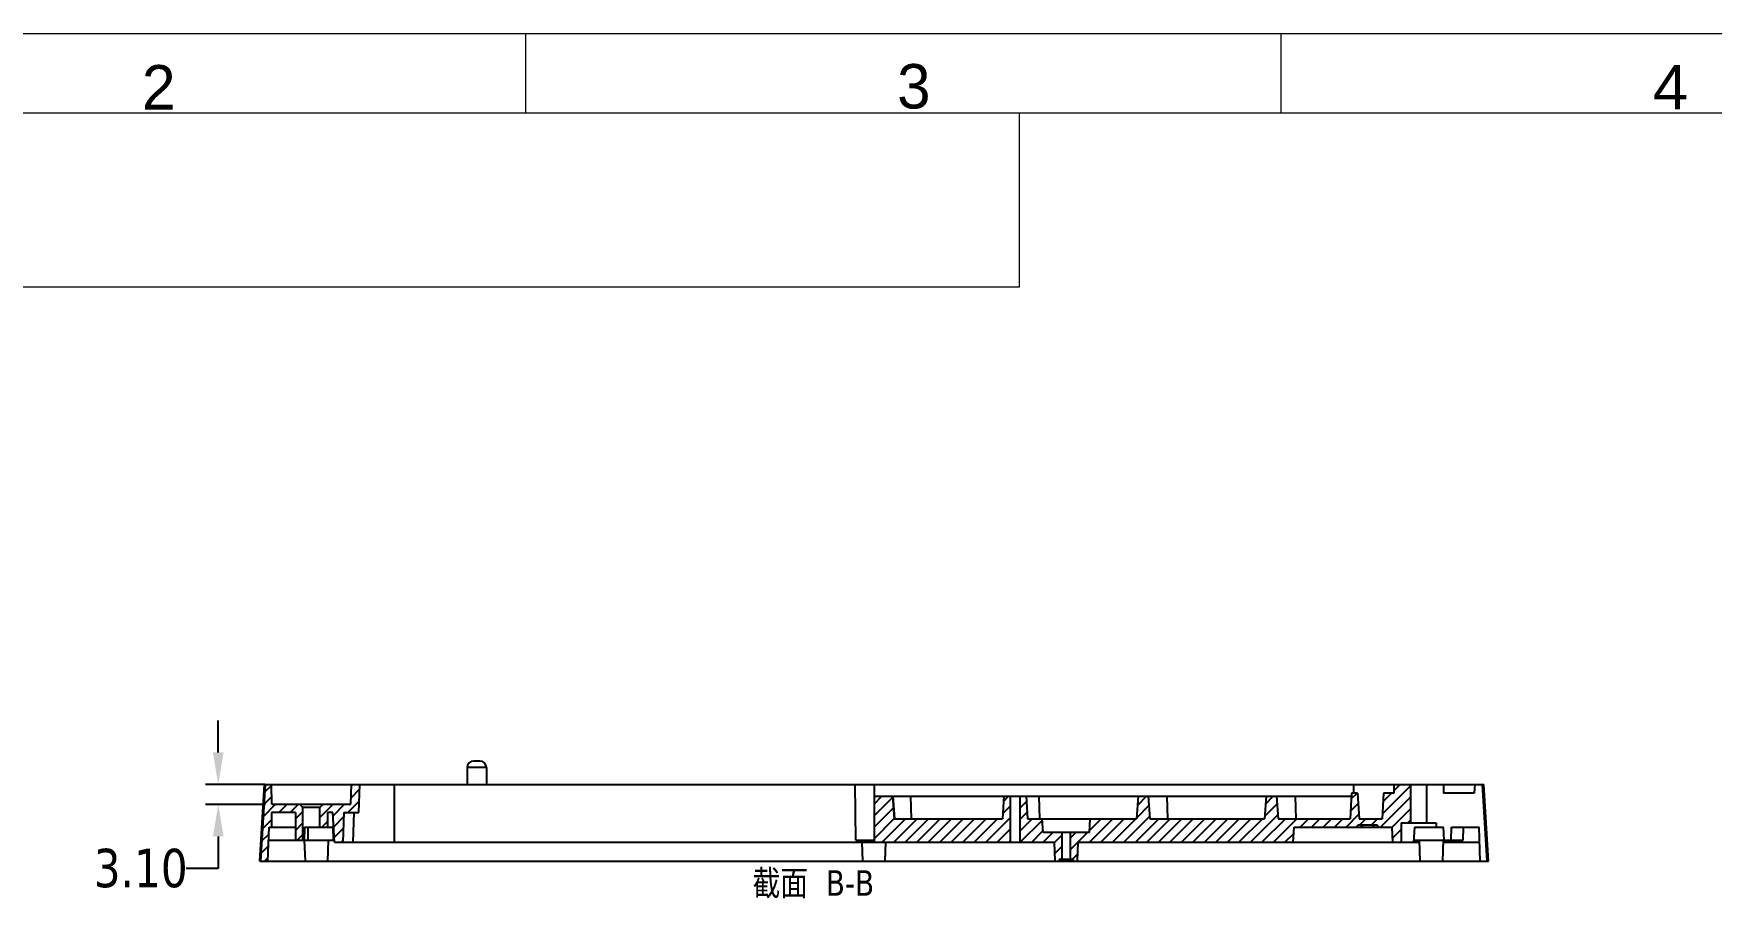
# Model space of a CAD drawing. Extents: x -1094 to 5067, y -562 to 305.
# Drawn here: x -193 to 68.9, y 169.7 to 304.7 of the extents above; entities that cross this region are included whole.
import ezdxf

# ---------------------------------------------------------------- set-up
doc = ezdxf.new("R2010")
doc.units = 0
doc.header["$LTSCALE"] = 1.21
doc.header["$MEASUREMENT"] = 0
doc.header["$PDMODE"] = 3
doc.header["$PDSIZE"] = 0.3125
doc.layers.get('0').update_dxf_attribs({"linetype": 'CONTINUOUS'})
doc.layers.get('Defpoints').update_dxf_attribs({"linetype": 'CONTINUOUS'})
doc.layers.add('1', color=7, linetype='CONTINUOUS')
doc.layers.add('轮廓线', color=7, linetype='CONTINUOUS', lineweight=30)
doc.styles.add('Arial', font='arial.ttf')
doc.styles.get("Standard").update_dxf_attribs({"font": 'verdana.ttf', "width": 0.8})
doc.dimstyles.get("Standard").update_dxf_attribs({"dimtxt": 0.15625, "dimasz": 0.1875, "dimexe": 0.125, "dimexo": 0.0625, "dimgap": 0.09, "dimtad": 0, "dimtih": 1, "dimtoh": 1, "dimzin": 4, "dimdsep": 46, "dimtxsty": 'Standard', "dimblk": 'CLOSED', "dimblk1": 'CLOSED', "dimblk2": 'CLOSED', "dimcen": 0.09, "dimadec": 0, "dimazin": 1, "dimtp": 0.01, "dimtm": 0.01, "dimtfac": 1, "dimtofl": 0, "dimtmove": 0, "dimatfit": 3, "dimldrblk": 'CLOSED', "dimfxl": 0, "dimtolj": 1, "dimtzin": 4, "dimarcsym": 0})

# ---------------------------------------------------------------- blocks, each defined once
blk = doc.blocks.new('*D27')
at = {"layer": 'Defpoints', "color": 0, "transparency": 16777216}
for p in [(-155.88, 187.47), (-164.17, 184.37), (-155.79, 184.37)]:
    blk.add_point(p, dxfattribs=at)
at = {"layer": '轮廓线', "color": 0, "lineweight": -2, "transparency": 16777216}
for p, q in [((-164.17, 192.47), (-164.17, 197.47)), ((-156.88, 187.47), (-166.17, 187.47)), ((-156.79, 184.37), (-166.17, 184.37)), ((-164.17, 179.37), (-164.17, 174.37)), ((-164.17, 174.37), (-169.17, 174.37))]:
    blk.add_line(p, q, dxfattribs=at)
at = {"layer": '轮廓线', "color": 0, "transparency": 16777216}
for points in [[(-165, 192.47), (-163.34, 192.47), (-164.17, 187.47)], [(-165, 179.37), (-163.34, 179.37), (-164.17, 184.37)]]:
    blk.add_solid(points, dxfattribs=at)
at = {"layer": '轮廓线', "color": 0, "transparency": 16777216, "insert": (-176.27, 174.37), "char_height": 6, "attachment_point": 5}
blk.add_mtext('\\A1;3.10', dxfattribs=at)

msp = doc.modelspace()

# ---------------------------------------------------------------- hatches: boundary and pattern name
at = {"linetype": 'Continuous'}
h = msp.add_hatch(dxfattribs=at)
h.set_pattern_fill('B', color=2, scale=1.27, angle=45, style=0, pattern_type=0)
h.set_pattern_definition([(45, (-261.0153, -208.7757), (-0.8980256, 0.8980256), [])])
edge = h.paths.add_edge_path()
edge.add_line((-146.026, 178.473), (-144.726, 178.473))
edge.add_line((-146.026, 178.473), (-146.267, 183.073))
edge.add_line((-146.267, 183.073), (-147.126, 183.073))
edge.add_line((-147.126, 183.073), (-147.126, 180.823))
edge.add_line((-148.301, 180.823), (-147.126, 180.823))
edge.add_line((-148.301, 180.823), (-148.301, 183.873))
edge.add_line((-148.301, 183.873), (-147.801, 184.373))
edge.add_line((-147.801, 184.373), (-143.457, 184.373))
edge.add_line((-143.457, 184.373), (-143.376, 187.473))
edge.add_line((-143.376, 187.473), (-142.076, 187.473))
edge.add_line((-142.23, 183.073), (-142.076, 187.473))
edge.add_line((-144.565, 183.073), (-142.23, 183.073))
edge.add_line((-144.565, 183.073), (-144.726, 178.473))
edge = h.paths.add_edge_path()
edge.add_line((-156.829, 187.473), (-155.876, 187.473))
edge.add_line((-155.795, 184.373), (-155.876, 187.473))
edge.add_line((-155.795, 184.373), (-151.451, 184.373))
edge.add_line((-150.951, 183.873), (-151.451, 184.373))
edge.add_line((-150.951, 178.773), (-150.951, 183.873))
edge.add_line((-150.951, 178.773), (-152.126, 178.773))
edge.add_line((-152.126, 183.073), (-152.126, 178.773))
edge.add_line((-152.126, 183.073), (-155.876, 183.073))
edge.add_line((-155.876, 183.073), (-155.876, 180.823))
edge.add_line((-156.239, 180.823), (-155.876, 180.823))
edge.add_line((-156.426, 175.473), (-156.239, 180.823))
edge.add_line((-157.563, 175.473), (-156.426, 175.473))
edge.add_line((-156.829, 187.473), (-157.563, 175.473))
edge = h.paths.add_edge_path()
edge.add_line((-61.826, 187.473), (-61.826, 178.473))
edge.add_line((-61.826, 187.473), (-61.826, 182.123))
edge.add_line((-61.826, 182.123), (-61.826, 185.623))
edge.add_line((-58.922, 185.623), (-61.826, 185.623))
edge.add_line((-58.922, 185.623), (-58.661, 182.123))
edge.add_line((-58.661, 182.123), (-41.759, 182.123))
edge.add_line((-41.576, 185.623), (-41.759, 182.123))
edge.add_line((-40.576, 185.623), (-41.576, 185.623))
edge.add_line((-40.576, 185.623), (-40.576, 178.473))
edge.add_line((-40.576, 178.473), (-61.826, 178.473))
edge.add_line((-61.826, 178.473), (-61.826, 180.823))
edge.add_line((-61.826, 180.823), (-61.826, 178.473))
edge = h.paths.add_edge_path()
edge.add_line((20.424, 178.473), (19.124, 178.473))
edge.add_line((19.124, 178.473), (19.042, 180.823))
edge.add_line((16.874, 180.823), (19.042, 180.823))
edge.add_line((16.874, 180.823), (16.696, 181.123))
edge.add_line((16.696, 181.123), (13.653, 181.123))
edge.add_line((13.474, 180.823), (13.653, 181.123))
edge.add_line((3.725, 180.823), (13.474, 180.823))
edge.add_line((3.582, 178.473), (3.725, 180.823))
edge.add_line((3.582, 178.473), (-29.971, 178.473))
edge.add_line((-30.076, 175.473), (-29.971, 178.473))
edge.add_line((-30.076, 175.473), (-30.726, 175.473))
edge.add_line((-30.726, 175.773), (-30.726, 175.473))
edge.add_line((-30.726, 175.773), (-31.176, 175.773))
edge.add_line((-31.176, 175.773), (-31.176, 179.973))
edge.add_line((-28.207, 179.973), (-31.176, 179.973))
edge.add_line((-28.207, 179.973), (-28.076, 182.123))
edge.add_line((-28.076, 182.123), (-20.881, 182.123))
edge.add_line((-20.619, 185.623), (-20.881, 182.123))
edge.add_line((-19.032, 185.623), (-20.619, 185.623))
edge.add_line((-19.032, 185.623), (-18.771, 182.123))
edge.add_line((-18.771, 182.123), (-0.881, 182.123))
edge.add_line((-0.619, 185.623), (-0.881, 182.123))
edge.add_line((0.968, 185.623), (-0.619, 185.623))
edge.add_line((0.968, 185.623), (1.229, 182.123))
edge.add_line((1.229, 182.123), (12.46, 182.123))
edge.add_line((12.705, 186.123), (12.46, 182.123))
edge.add_line((13.643, 186.123), (12.705, 186.123))
edge.add_line((13.643, 186.123), (13.888, 182.123))
edge.add_line((13.888, 182.123), (17.46, 182.123))
edge.add_line((17.705, 186.123), (17.46, 182.123))
edge.add_line((19.279, 186.123), (17.705, 186.123))
edge.add_line((19.314, 187.473), (19.279, 186.123))
edge.add_line((21.924, 187.473), (19.314, 187.473))
edge.add_line((21.924, 181.473), (21.924, 187.473))
edge.add_line((21.924, 181.473), (20.424, 181.473))
edge.add_line((20.424, 181.473), (20.424, 178.473))
edge = h.paths.add_edge_path()
edge.add_line((-33.681, 178.473), (-39.076, 178.473))
edge.add_line((-39.076, 185.623), (-39.076, 178.473))
edge.add_line((-38.076, 185.623), (-39.076, 185.623))
edge.add_line((-38.076, 185.623), (-37.892, 182.123))
edge.add_line((-37.892, 182.123), (-35.576, 182.123))
edge.add_line((-35.444, 179.973), (-35.576, 182.123))
edge.add_line((-32.476, 179.973), (-35.444, 179.973))
edge.add_line((-32.476, 175.773), (-32.476, 179.973))
edge.add_line((-32.476, 175.773), (-32.926, 175.773))
edge.add_line((-32.926, 175.773), (-32.926, 175.473))
edge.add_line((-32.926, 175.473), (-33.576, 175.473))
edge.add_line((-33.576, 175.473), (-33.681, 178.473))

# ---------------------------------------------------------------- linework, layer by layer
at = {"color": 7, "linetype": 'Continuous'}
for p, q in [((-125.326, 190.123), (-125.326, 187.473)), ((-122.326, 190.123), (-125.326, 190.123)), ((-123.326, 191.123), (-124.326, 191.123)), ((-122.326, 190.123), (-122.326, 187.473)), ((-157.676, 175.473), (-156.939, 187.473)), ((-156.829, 187.473), (-157.563, 175.473)), ((-156.939, 187.473), (33.312, 187.473)), ((-155.795, 184.373), (-155.876, 187.473)), ((-143.457, 184.373), (-143.376, 187.473)), ((-142.23, 183.073), (-142.076, 187.473)), ((-136.726, 187.473), (-136.726, 178.473)), ((-64.673, 178.773), (-64.766, 187.473)), ((-61.826, 187.473), (-61.826, 178.473)), ((12.705, 186.123), (12.46, 182.123)), ((13.643, 186.123), (12.705, 186.123)), ((13.074, 186.123), (13.074, 187.473)), ((13.643, 186.123), (13.888, 182.123)), ((17.705, 186.123), (17.46, 182.123)), ((19.279, 186.123), (17.705, 186.123)), ((19.314, 187.473), (19.279, 186.123)), ((21.924, 181.473), (21.924, 187.473)), ((24.424, 181.473), (24.424, 187.473)), ((27.034, 187.473), (27.069, 186.123)), ((31.842, 186.123), (27.069, 186.123)), ((31.924, 187.473), (31.842, 186.123)), ((33.848, 175.473), (33.114, 187.473)), ((34.049, 175.473), (33.312, 187.473)), ((-155.795, 184.373), (-143.457, 184.373)), ((-150.951, 183.873), (-151.451, 184.373)), ((-150.951, 178.773), (-150.951, 183.873)), ((-148.301, 183.873), (-150.951, 183.873)), ((-148.301, 183.873), (-147.801, 184.373)), ((-148.301, 180.823), (-148.301, 183.873)), ((-61.826, 185.623), (12.674, 185.623)), ((-58.922, 185.623), (-58.661, 182.123)), ((-58.571, 182.123), (-58.832, 185.623)), ((-56.127, 185.623), (-56.015, 182.123)), ((-41.576, 185.623), (-41.759, 182.123)), ((-40.576, 185.623), (-40.576, 178.473)), ((-39.076, 185.623), (-39.076, 178.473)), ((-38.076, 185.623), (-37.892, 182.123)), ((-36.127, 185.623), (-36.015, 182.123)), ((-20.619, 185.623), (-20.881, 182.123)), ((-19.032, 185.623), (-18.771, 182.123)), ((-16.127, 185.623), (-16.015, 182.123)), ((-0.619, 185.623), (-0.881, 182.123)), ((0.968, 185.623), (1.229, 182.123)), ((3.873, 185.623), (3.985, 182.123)), ((-156.426, 175.473), (-156.239, 180.823)), ((-156.239, 180.823), (-152.126, 180.823)), ((-155.876, 183.073), (-155.876, 180.823)), ((-152.126, 183.073), (-155.876, 183.073)), ((-152.126, 183.073), (-152.126, 178.773)), ((-150.711, 180.823), (-150.783, 178.773)), ((-150.711, 180.823), (-146.149, 180.823)), ((-147.126, 183.073), (-147.126, 180.823)), ((-146.267, 183.073), (-147.126, 183.073)), ((-146.273, 180.823), (-146.262, 178.773)), ((-146.026, 178.473), (-146.267, 183.073)), ((-144.565, 183.073), (-144.726, 178.473)), ((-144.565, 183.073), (-142.23, 183.073)), ((-143.14, 178.473), (-142.98, 183.073)), ((-58.661, 182.123), (-41.759, 182.123)), ((-37.892, 182.123), (-20.881, 182.123)), ((-35.444, 179.973), (-35.576, 182.123)), ((-28.207, 179.973), (-28.076, 182.123)), ((-18.771, 182.123), (-0.881, 182.123)), ((1.229, 182.123), (12.46, 182.123)), ((3.582, 178.473), (3.725, 180.823)), ((3.725, 180.823), (19.042, 180.823)), ((13.474, 180.823), (13.653, 181.123)), ((16.696, 181.123), (13.653, 181.123)), ((13.888, 182.123), (17.46, 182.123)), ((14.347, 181.123), (14.174, 180.823)), ((16.001, 181.123), (16.174, 180.823)), ((16.874, 180.823), (16.696, 181.123)), ((19.124, 178.473), (19.042, 180.823)), ((20.424, 181.473), (25.924, 181.473)), ((20.424, 181.473), (20.424, 178.473)), ((22.497, 180.823), (22.374, 178.473)), ((22.497, 180.823), (27.059, 180.823)), ((25.924, 181.473), (25.924, 180.823)), ((27.131, 178.773), (27.059, 180.823)), ((28.217, 178.773), (28.289, 180.823)), ((28.289, 180.823), (32.587, 180.823)), ((30.102, 178.773), (30.174, 180.823)), ((32.774, 175.473), (32.587, 180.823)), ((-156.311, 178.773), (-146.042, 178.773)), ((-150.576, 175.473), (-150.691, 178.773)), ((-147.076, 175.473), (-146.961, 178.773)), ((-146.026, 178.473), (-33.681, 178.473)), ((-64.673, 178.773), (-61.826, 178.773)), ((-63.576, 175.473), (-63.681, 178.473)), ((-60.076, 175.473), (-59.971, 178.473)), ((-28.207, 179.973), (-35.444, 179.973)), ((-33.576, 175.473), (-33.681, 178.473)), ((-32.476, 175.773), (-32.476, 179.973)), ((-31.176, 175.773), (-31.176, 179.973)), ((-30.076, 175.473), (-29.971, 178.473)), ((-29.971, 178.473), (23.319, 178.473)), ((22.39, 178.773), (30.102, 178.773)), ((23.424, 175.473), (23.309, 178.773)), ((26.924, 175.473), (27.039, 178.773)), ((27.029, 178.473), (32.669, 178.473)), ((-157.676, 175.473), (34.049, 175.473)), ((-30.726, 175.773), (-32.926, 175.773)), ((-32.926, 175.773), (-32.926, 175.473)), ((-30.726, 175.773), (-30.726, 175.473))]:
    msp.add_line(p, q, dxfattribs=at)
for centre, start, end in [((-124.326, 190.123), 90.00445, 179.99639), ((-123.326, 190.123), 0.00289, 89.99555)]:
    msp.add_arc(centre, 1, start, end, dxfattribs=at)
msp.add_open_spline([(-150.134, 178.773), (-150.132, 178.944), (-150.135, 179.243), (-150.128, 179.67), (-150.11, 180.182), (-150.115, 180.567), (-150.113, 180.823)], degree=3, knots=[0, 0, 0, 0, 0.2499305, 0.4374552, 0.6250778, 1, 1, 1, 1], dxfattribs=at)
at = {"layer": '1', "color": 7, "linetype": 'Continuous', "lineweight": 18}
for p, q in [((-366.459, 304.727), (605.562, 304.727)), ((-116.166, 292.322), (-116.166, 304.625)), ((1.693, 292.322), (1.693, 304.625)), ((-354.054, 292.322), (593.156, 292.322)), ((-39.151, 265.187), (-39.151, 292.322)), ((-260.875, 265.187), (-39.151, 265.187))]:
    msp.add_line(p, q, dxfattribs=at)

# ---------------------------------------------------------------- texts
at = {"color": 2, "linetype": 'Continuous', "insert": (-61.813, 174.076), "char_height": 3.9688, "width": 22.225, "attachment_point": 3}
msp.add_mtext('截面  B-B', dxfattribs=at)
at = {"layer": '1', "color": 7, "linetype": 'Continuous', "lineweight": 13, "char_height": 6.9395, "attachment_point": 7, "line_spacing_factor": 1.047437, "style": 'Arial'}
for s, insert in [('\\W0.9764;2', (-176.089, 292.863)), ('\\W0.9661;3', (-58.222, 292.925)), ('\\W1.0208;4', (59.716, 292.877))]:
    msp.add_mtext(s, dxfattribs=dict(at, insert=insert))

# ---------------------------------------------------------------- dimensions: what is measured, and where the dimension line sits
at = {"layer": '轮廓线'}
dim = msp.add_linear_dim(base=(-164.169, 184.373), p1=(-155.876, 187.473), p2=(-155.795, 184.373), angle=90, dimstyle='Standard', override={"dimtxt": 6, "dimasz": 5, "dimexe": 2, "dimexo": 1, "dimtih": 0, "dimzin": 0, "dimcen": 0, "dimazin": 0, "dimtp": 0, "dimtm": 0, "dimtzin": 0, "dimarcsym": 2}, dxfattribs=at)
dim.commit()
dim.dimension.update_dxf_attribs({"geometry": '*D27', "text_midpoint": (-176.268, 174.373)})

doc.saveas('drawing.dxf')
